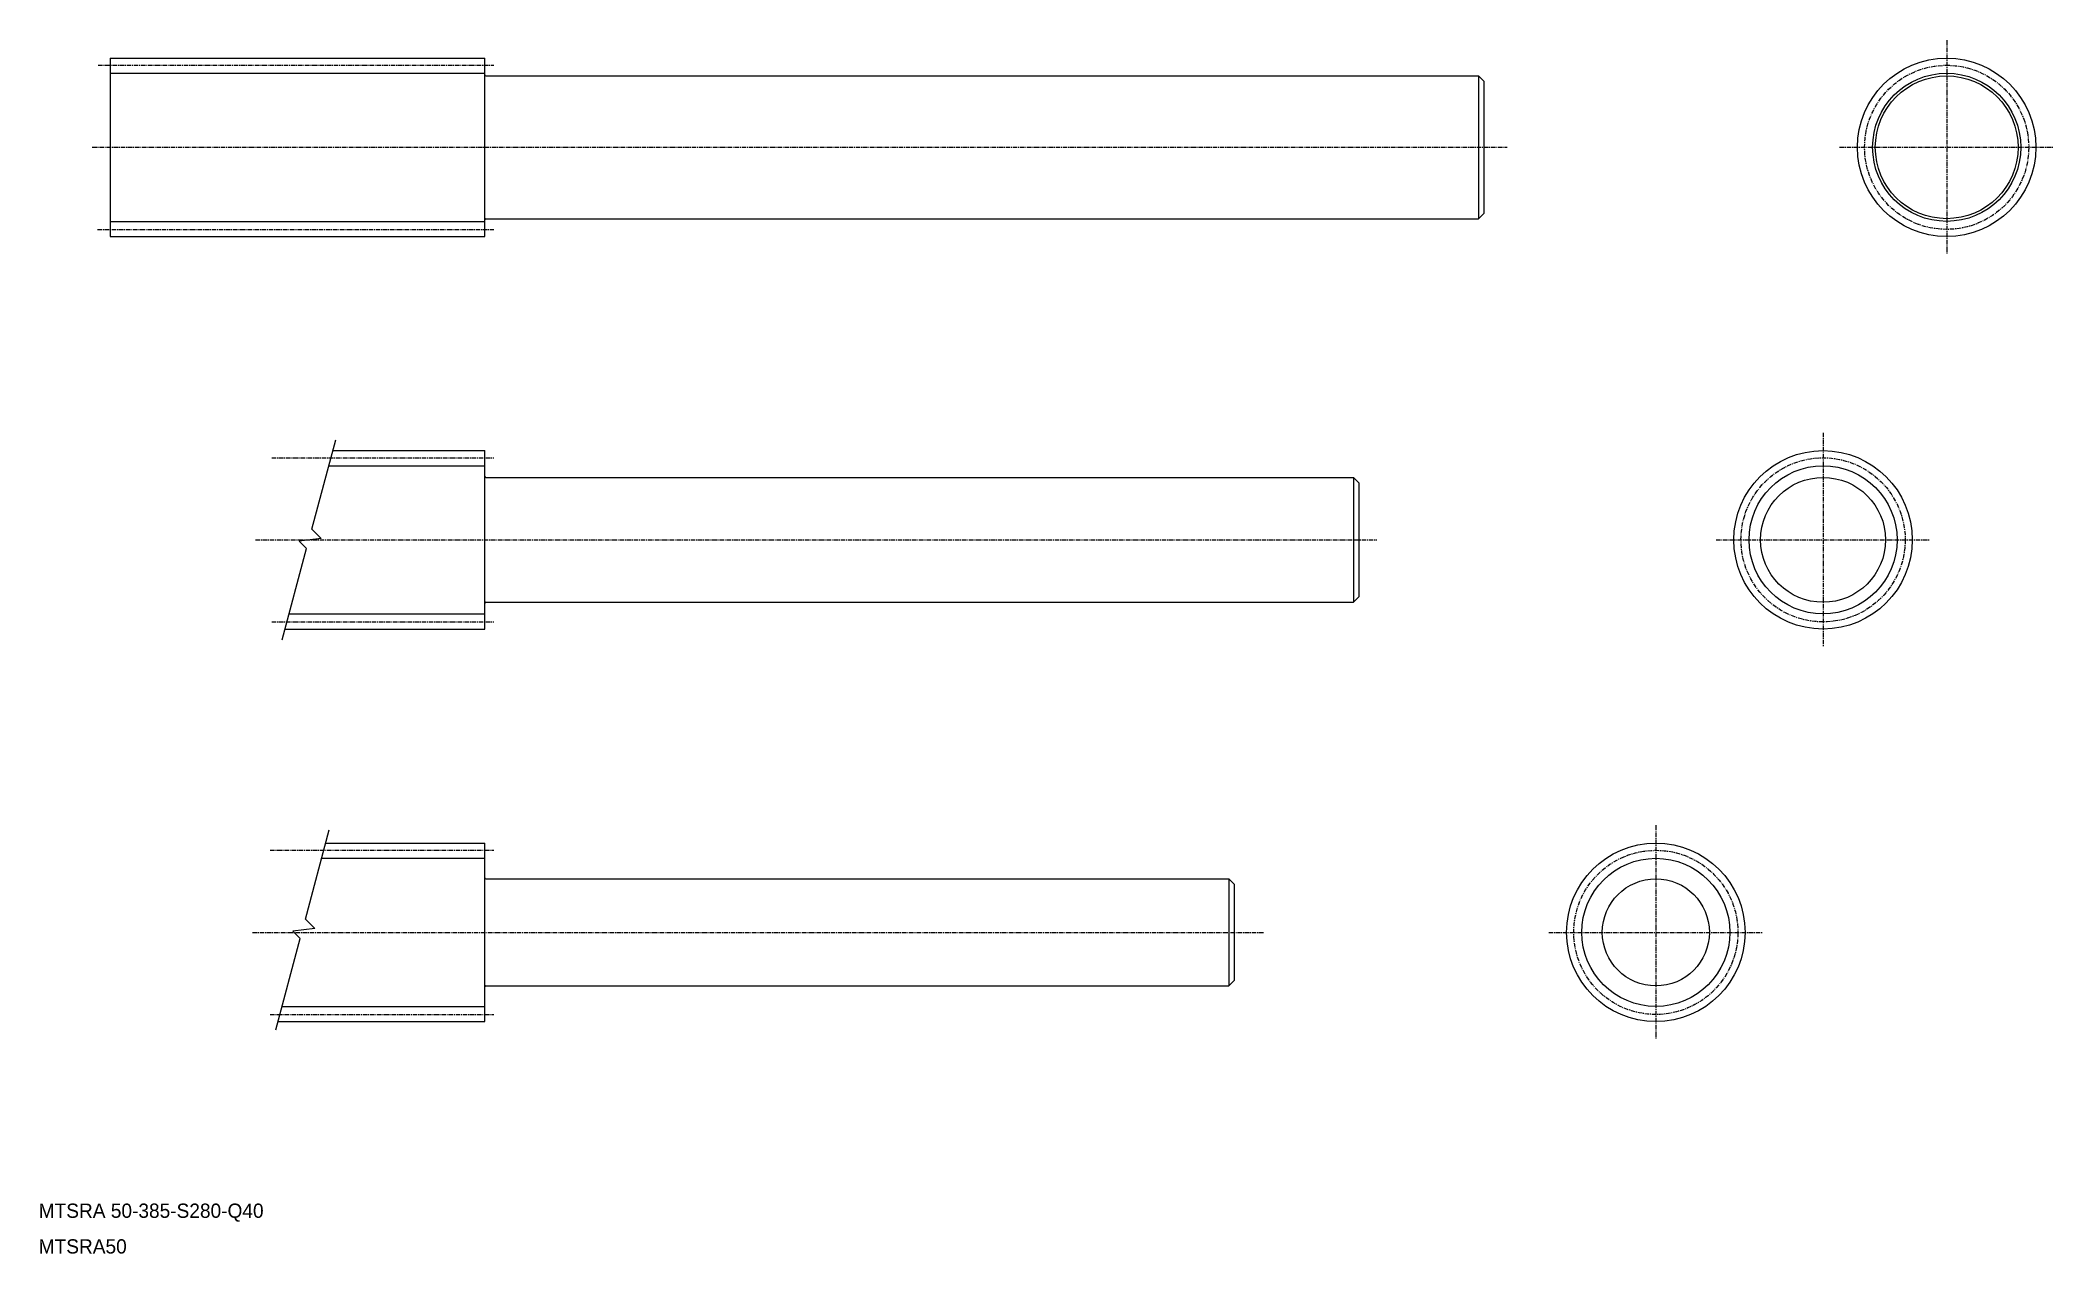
# Model space of a CAD drawing. Extents: x 10 to 575, y 10 to 350.
import ezdxf

# ---------------------------------------------------------------- set-up
doc = ezdxf.new("R2010")
doc.units = 0
doc.linetypes.add('CENTER', pattern=[2, 1.25, -0.25, 0.25, -0.25])
doc.layers.get('0').update_dxf_attribs({"linetype": 'CONTINUOUS'})
doc.layers.add('CENTER', color=1, linetype='CENTER')

msp = doc.modelspace()

# ---------------------------------------------------------------- linework, layer by layer
at = {"color": 7, "linetype": 'CONTINUOUS'}
for p, q in [((30, 345), (135, 345)), ((30, 345), (30, 295)), ((135, 295), (135, 345)), ((135.3, 340), (413.5, 340)), ((413.5, 340), (413.5, 300)), ((413.5, 340), (415, 338.5)), ((415, 338.5), (415, 301.5)), ((30, 332.5), (30, 332.5)), ((135.3, 300), (413.5, 300)), ((415, 301.5), (413.5, 300)), ((30, 295), (135, 295)), ((92.42, 235), (135, 235)), ((135, 185), (135, 235)), ((135.3, 227.5), (378.5, 227.5)), ((378.5, 227.5), (378.5, 192.5)), ((378.5, 227.5), (380, 226)), ((380, 226), (380, 194)), ((135.3, 192.5), (378.5, 192.5)), ((380, 194), (378.5, 192.5)), ((79.03, 185), (135, 185)), ((90.43, 125), (135, 125)), ((135, 75), (135, 125)), ((135.3, 115), (343.5, 115)), ((343.5, 115), (343.5, 85)), ((343.5, 115), (345, 113.5)), ((345, 113.5), (345, 86.5)), ((135.3, 85), (343.5, 85)), ((345, 86.5), (343.5, 85)), ((77.03, 75), (135, 75))]:
    msp.add_line(p, q, dxfattribs=at)
at = {"color": 3, "linetype": 'CONTINUOUS'}
for p, q in [((30, 340.75), (135, 340.75)), ((30, 299.25), (135, 299.25)), ((86.54, 213.03), (93.23, 238)), ((91.28, 230.75), (135, 230.75)), ((89.17, 210.4), (83.03, 209.6)), ((83.03, 209.6), (85.07, 207.56)), ((86.54, 213.03), (89.17, 210.4)), ((78.22, 182), (85.07, 207.56)), ((80.16, 189.25), (135, 189.25)), ((84.73, 103.73), (91.42, 128.71)), ((89.29, 120.75), (135, 120.75)), ((84.73, 103.73), (87.36, 101.1)), ((76.42, 72.71), (83.27, 98.27)), ((87.36, 101.1), (81.23, 100.31)), ((81.23, 100.31), (83.27, 98.27)), ((78.17, 79.25), (135, 79.25))]:
    msp.add_line(p, q, dxfattribs=at)
at = {"color": 7, "linetype": 'CONTINUOUS'}
for centre, radius in [((544.69, 320), 25), ((544.69, 320), 20), ((510.05, 210), 25), ((510.05, 210), 17.5), ((463.19, 100), 25), ((463.19, 100), 15)]:
    msp.add_circle(centre, radius, dxfattribs=at)
at = {"color": 3, "linetype": 'CONTINUOUS'}
for centre in [(544.69, 320), (510.05, 210), (463.19, 100)]:
    msp.add_circle(centre, 20.75, dxfattribs=at)
at = {"color": 7, "linetype": 'CONTINUOUS'}
for centre, start, end in [((135.3, 340.3), 180, 270), ((135.3, 299.7), 90, 180), ((135.3, 227.8), 180, 270), ((135.3, 192.2), 90, 180), ((135.3, 115.3), 180, 270), ((135.3, 84.7), 90, 180)]:
    msp.add_arc(centre, 0.3, start, end, dxfattribs=at)
at = {"layer": 'CENTER', "color": 1, "linetype": 'CENTER'}
for p, q in [((544.69, 350), (544.69, 290)), ((26.67, 343), (137.5, 343)), ((25, 320), (421.54, 320)), ((514.69, 320), (574.69, 320)), ((26.48, 297), (137.5, 297)), ((510.05, 240), (510.05, 180)), ((75.33, 233), (137.5, 233)), ((70.75, 210), (385, 210)), ((480.05, 210), (540.05, 210)), ((75.33, 187), (137.5, 187)), ((463.19, 130), (463.19, 70)), ((74.85, 123), (137.5, 123)), ((69.95, 100), (353.29, 100)), ((433.19, 100), (493.19, 100)), ((74.85, 77), (137.5, 77))]:
    msp.add_line(p, q, dxfattribs=at)
for centre in [(544.69, 320), (510.05, 210), (463.19, 100)]:
    msp.add_circle(centre, 23, dxfattribs=at)

# ---------------------------------------------------------------- texts
at = {"color": 7, "linetype": 'CONTINUOUS'}
for s, p in [('MTSRA 50-385-S280-Q40', (10, 20)), ('MTSRA50', (10, 10))]:
    msp.add_text(s, height=4, dxfattribs=at).set_placement(p)

doc.saveas('drawing.dxf')
